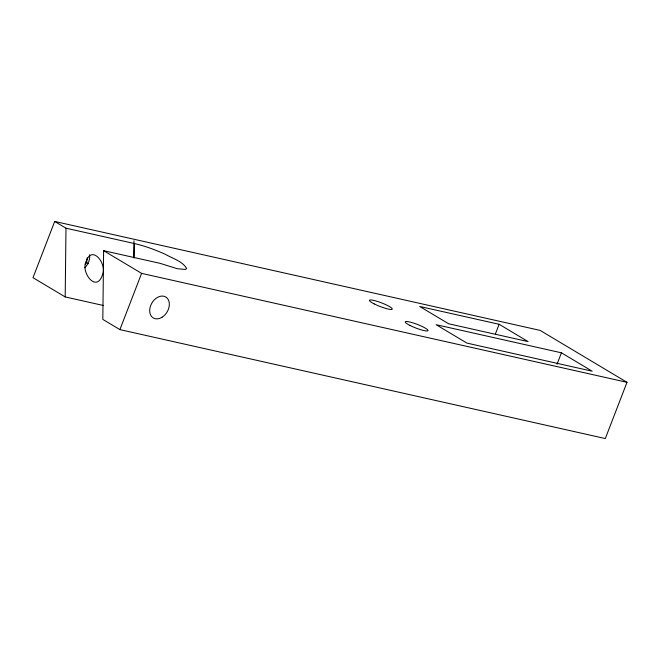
<?xml version="1.0" encoding="UTF-8"?>
<svg xmlns="http://www.w3.org/2000/svg" width="660" height="660" viewBox="0 0 660 660"><rect width="100%" height="100%" fill="white"/><g stroke="black" fill="none" stroke-linecap="round" stroke-linejoin="round"><path stroke-width="0.99" d="M65.191 296.926L65.984 228.187L54.697 221.447L33 277.687L65.191 296.926L103.381 305.489M65.984 228.187L133.972 243.449C144.697 245.899 155.199 249.736 165.256 254.282C172.483 258.456 182.193 260.997 186.664 268.471L185.427 269.453L177.309 268.727L160.207 263.373L103.612 250.676L102.82 319.407L119.897 329.612L605.303 438.553L627 382.313L540.103 330.388L54.697 221.447M133.807 257.557L133.996 240.76M134.03 258.11L134.359 243.68M85.132 264.066L86.707 262.796L87.211 257.862M119.897 329.612L141.603 273.372L103.612 250.676M495.445 333.828L499.125 324.291L419.694 306.471L448.66 323.779L528.091 341.599L499.125 324.291M557.015 364.254L561.429 352.811L436.103 324.687L466.884 343.084L592.202 371.209L561.429 352.811M141.603 273.372L627 382.313M86.707 262.796L88.316 263.752M89.537 254.818A12.21 8.836 -59.1 0 1 84.769 267.77M85.882 262.127C81.015 272.91 96.706 293.18 102.481 274.741C107.349 263.95 91.657 243.68 85.882 262.127M162.055 317.237A12.21 8.836 -59.1 0 0 166.46 297.462A12.21 8.836 -59.1 0 0 150.01 307.709A12.21 8.836 -59.1 0 0 162.055 317.237M409.975 325.438A12.21 1.955 21.1 0 0 427.985 330.693A12.21 1.955 21.1 0 0 411.914 322.567A12.21 1.955 21.1 0 0 409.975 325.438M374.228 303.922A12.21 1.955 21.1 0 0 392.238 309.169A12.21 1.955 21.1 0 0 376.167 301.042A12.21 1.955 21.1 0 0 374.228 303.922"/></g></svg>
